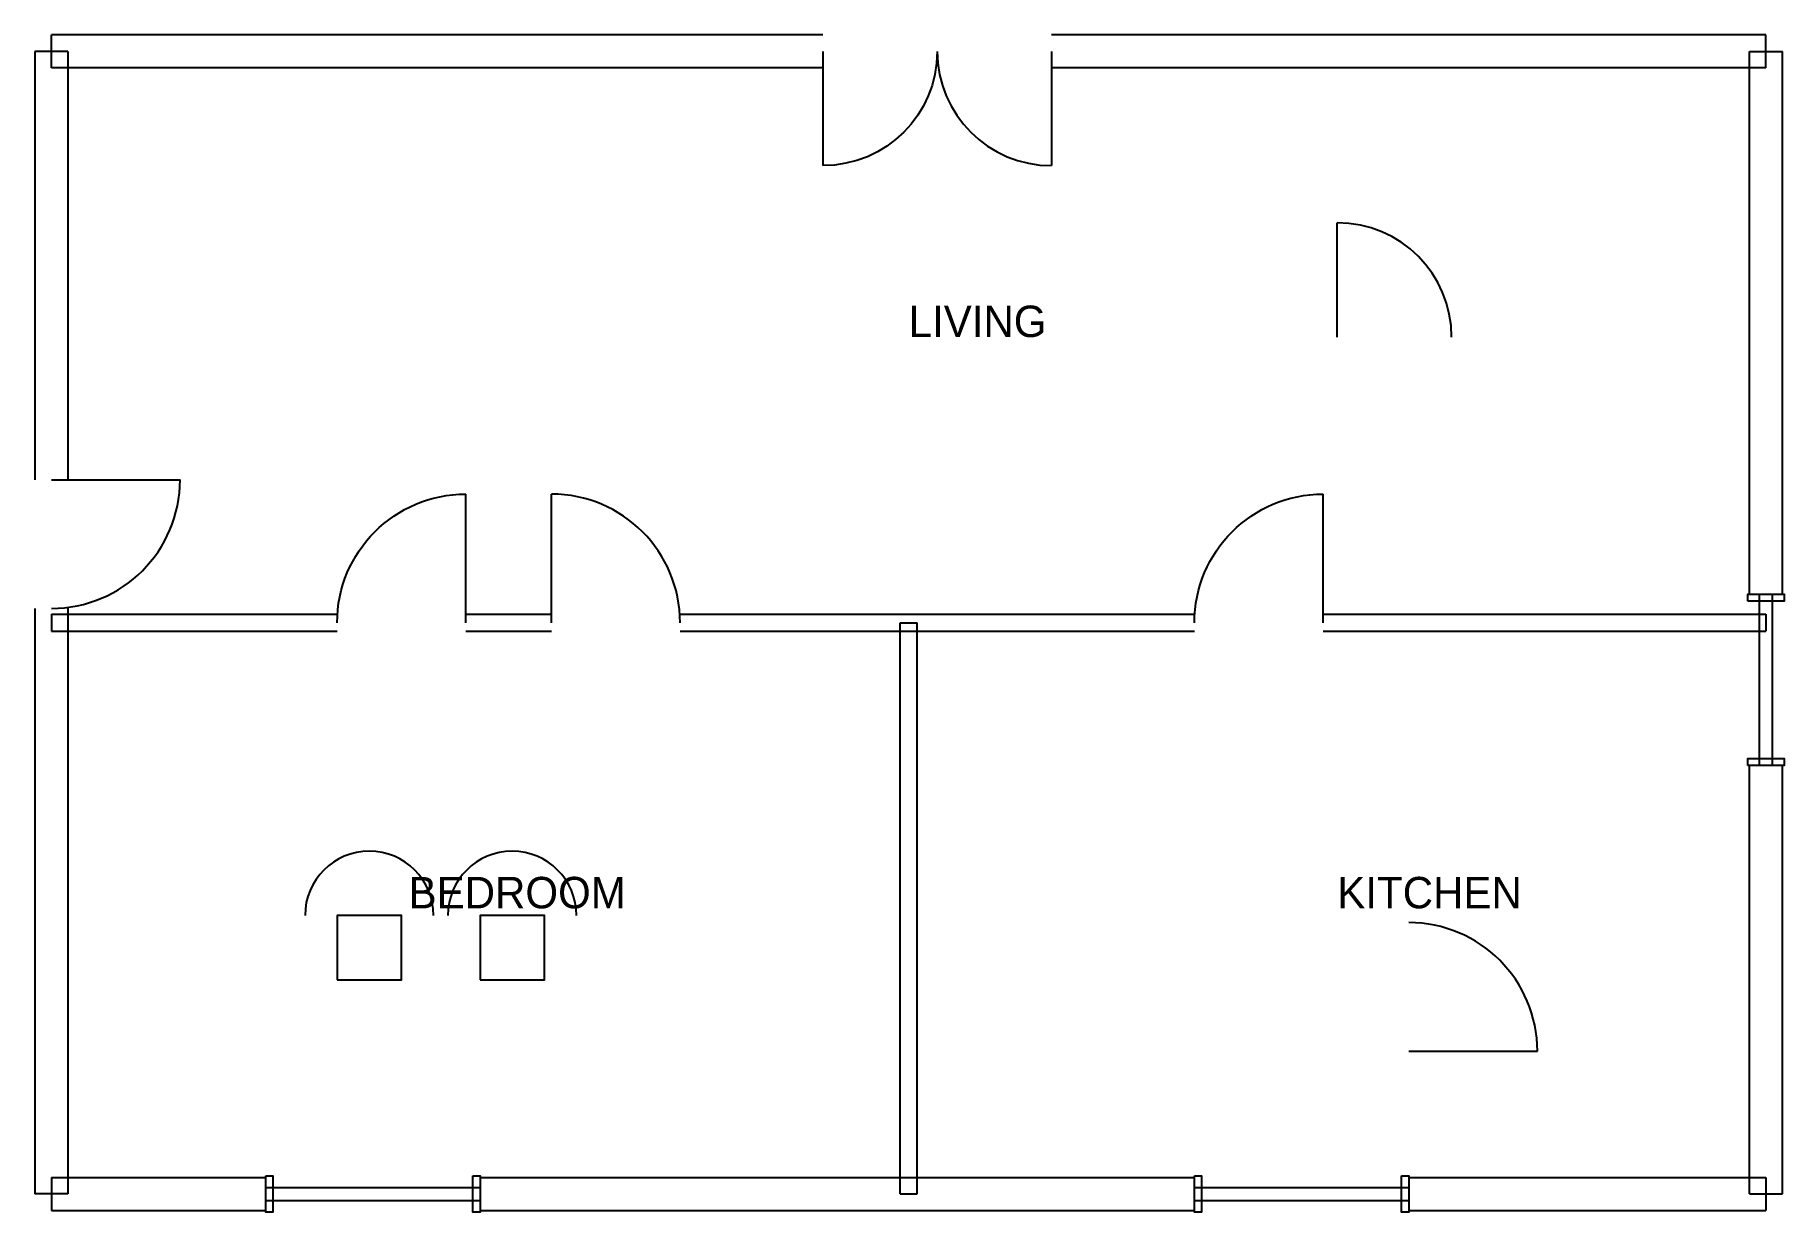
# Model space of a CAD drawing. Header units: millimetres. Extents: x -115 to 12126, y -127 to 8115.
import ezdxf

# ---------------------------------------------------------------- set-up
doc = ezdxf.new("R2010")
doc.units = ezdxf.units.MM
for name, color, linetype in [('A-ANNO-TEXT', 2, 'Continuous'), ('A-GLAZ', 4, 'Continuous'), ('A-WALL', 7, 'Continuous')]:
    doc.layers.add(name, color=color, linetype=linetype)

# ---------------------------------------------------------------- blocks, each defined once
blk = doc.blocks.new('A$C1F2E3D50')
blk.add_line((0, 0), (0, 800))
blk.add_arc((0, 0), 800, 0, 90)
blk = doc.blocks.new('A$C1F2E3D5A')
blk.add_line((0, 0), (0, 900))
blk.add_arc((0, 0), 900, 0, 90)
blk = doc.blocks.new('A$C9ABCDEF0')
blk.add_lwpolyline([(0, 0), (450, 0), (450, 450), (0, 450)], close=True)
blk.add_arc((225, 450), 450, 0, 180)
blk = doc.blocks.new('A$C9ABCDEF1')
blk.add_line((0, 0), (900, 0))
blk.add_arc((0, 0), 900, 0, 90)
blk = doc.blocks.new('A$C9ABCDEF2')
blk.add_line((0, 0), (0, 800))
blk.add_arc((0, 0), 800, 0, 90)

msp = doc.modelspace()

# ---------------------------------------------------------------- linework, layer by layer
at = {"layer": 'A-GLAZ'}
for p, q in [((11954, 3000), (11954, 4200)), ((12046, 3000), (12046, 4200)), ((1500, 46), (3000, 46)), ((8000, 46), (9500, 46)), ((1500, -46), (3000, -46)), ((8000, -46), (9500, -46))]:
    msp.add_line(p, q, dxfattribs=at)
for points in [[(11873.5, 4150), (11873.5, 4200), (12126.5, 4200), (12126.5, 4150)], [(11873.5, 3000), (11873.5, 3050), (12126.5, 3050), (12126.5, 3000)], [(1500, 126.5), (1550, 126.5), (1550, -126.5), (1500, -126.5)], [(2950, 126.5), (3000, 126.5), (3000, -126.5), (2950, -126.5)], [(8000, 126.5), (8050, 126.5), (8050, -126.5), (8000, -126.5)], [(9450, 126.5), (9500, 126.5), (9500, -126.5), (9450, -126.5)]]:
    msp.add_lwpolyline(points, close=True, dxfattribs=at)
at = {"layer": 'A-WALL'}
for p, q in [((5400, 8115), (0, 8115)), ((0, 7885), (0, 8115)), ((12000, 8115), (7000, 8115)), ((12000, 7885), (12000, 8115)), ((-115, 8000), (-115, 5000)), ((115, 8000), (-115, 8000)), ((115, 8000), (115, 5000)), ((11885, 4200), (11885, 8000)), ((11885, 8000), (12115, 8000)), ((12115, 4200), (12115, 8000)), ((5400, 7885), (0, 7885)), ((12000, 7885), (7000, 7885)), ((-115, 4100), (-115, 0)), ((0, 4060), (2000, 4060)), ((0, 4060), (0, 3940)), ((115, 4100), (115, 0)), ((2900, 4060), (3500, 4060)), ((4400, 4060), (8000, 4060)), ((8900, 4060), (12000, 4060)), ((12000, 4060), (12000, 3940)), ((0, 3940), (2000, 3940)), ((2900, 3940), (3500, 3940)), ((4400, 3940), (8000, 3940)), ((5940, 0), (5940, 4000)), ((5940, 4000), (6060, 4000)), ((6060, 0), (6060, 4000)), ((8900, 3940), (12000, 3940)), ((11885, 0), (11885, 3000)), ((12115, 0), (12115, 3000)), ((115, 0), (-115, 0)), ((0, 115), (1500, 115)), ((0, 115), (0, -115)), ((3000, 115), (8000, 115)), ((5940, 0), (6060, 0)), ((9500, 115), (12000, 115)), ((11885, 0), (12115, 0)), ((12000, 115), (12000, -115)), ((0, -115), (1500, -115)), ((3000, -115), (8000, -115)), ((9500, -115), (12000, -115))]:
    msp.add_line(p, q, dxfattribs=at)

# ---------------------------------------------------------------- block references
at = {"yscale": -1}
for name, p, rotation in [('A$C1F2E3D50', (5400, 8000), 360), ('A$C1F2E3D5A', (2900, 4000), 180), ('A$C1F2E3D5A', (8900, 4000), 180)]:
    msp.add_blockref(name, p, dxfattribs=dict(at, rotation=rotation))
for name, p, rotation in [('A$C1F2E3D50', (7000, 8000), 180), ('A$C1F2E3D5A', (0, 5000), -90)]:
    msp.add_blockref(name, p, dxfattribs=dict(rotation=rotation))
for name, p in [('A$C9ABCDEF2', (9000, 6000)), ('A$C1F2E3D5A', (3500, 4000)), ('A$C9ABCDEF0', (2000, 1500)), ('A$C9ABCDEF0', (3000, 1500)), ('A$C9ABCDEF1', (9500, 1000))]:
    msp.add_blockref(name, p)

# ---------------------------------------------------------------- texts
at = {"layer": 'A-ANNO-TEXT'}
for s, p in [('LIVING', (6000, 6000)), ('BEDROOM', (2500, 2000)), ('KITCHEN', (9000, 2000))]:
    msp.add_text(s, height=220, dxfattribs=at).set_placement(p)

doc.saveas('drawing.dxf')
